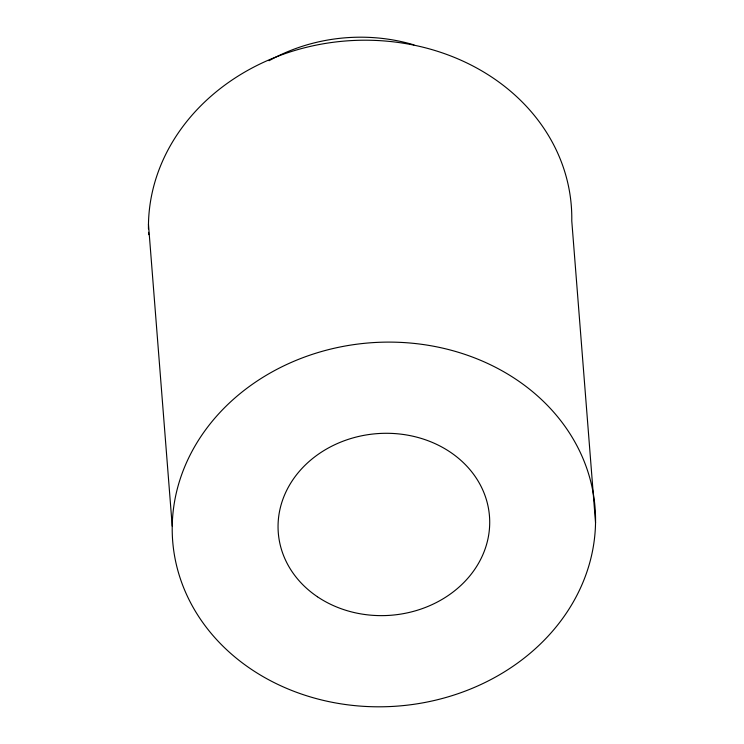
<?xml version="1.0" encoding="UTF-8"?>
<svg xmlns="http://www.w3.org/2000/svg" width="744" height="744" viewBox="0 0 744 744"><rect width="100%" height="100%" fill="white"/><g stroke="black" fill="none" stroke-linecap="round" stroke-linejoin="round"><path stroke-width="1.12" d="M595.535 522.772A211.845 182.15 -4.5 0 0 280.702 367.387A211.845 182.15 -4.5 0 0 275.401 683.215A211.845 182.15 -4.5 0 0 595.535 522.772L571.773 220.875A211.845 182.15 -4.5 0 0 360.496 40.25A211.845 182.15 -4.5 0 0 148.456 228.864M148.465 224.242L172.227 526.138M148.642 234.658A211.845 182.15 -4.5 0 1 148.54 232.333M269.058 60.729A165.233 142.076 -4.5 0 1 413.934 44.873M317.409 596.744A105.918 91.075 -4.5 0 0 488.436 536.433A105.918 91.075 -4.5 0 0 345.793 440.197A105.918 91.075 -4.5 0 0 317.409 596.744"/></g></svg>
